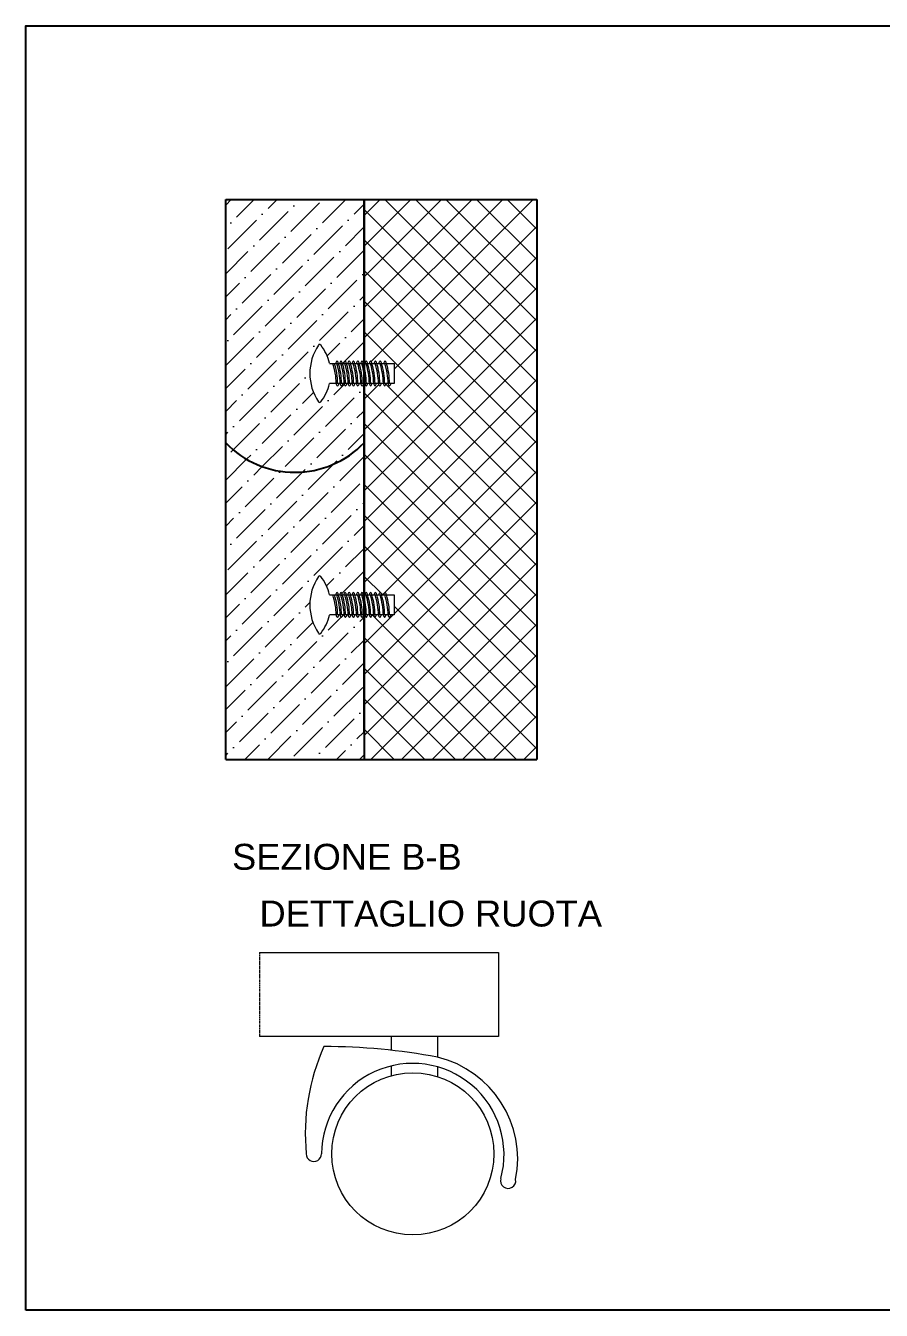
# Model space of a CAD drawing. Header units: centimetres. Extents: x -1388 to 250, y -319 to 590.
# Drawn here: x -1388.2 to -1190.4, y 246 to 543 of the extents above; entities that cross this region are included whole.
import ezdxf

# ---------------------------------------------------------------- set-up
doc = ezdxf.new("R2010")
doc.units = ezdxf.units.CM
doc.header["$MEASUREMENT"] = 0
doc.linetypes.add('HIDDEN', pattern=[0.375, 0.25, -0.125])
for name, color, linetype, lineweight in [('dettagli', 4, 'Continuous', 13), ('linee prospetti', 1, 'Continuous', 18), ('linee sezioni', 3, 'Continuous', 25), ('quote', 7, 'Continuous', 5), ('trame', 6, 'Continuous', 9)]:
    doc.layers.add(name, color=color, linetype=linetype, lineweight=lineweight)
doc.styles.get("Standard").update_dxf_attribs({"font": 'Arial.ttf'})
pattern_1 = [(45, (-2295.3866, -6248.3774), (1.9887378, 7.2920387), [9.375, -1.875, 0, -1.875])]

msp = doc.modelspace()

# ---------------------------------------------------------------- hatches: boundary and pattern name
at = {"layer": 'trame'}
h = msp.add_hatch(dxfattribs=at)
h.set_pattern_fill('ANSI36', color=256, scale=30)
h.set_pattern_definition(pattern_1)
h.paths.add_polyline_path([(-1309.96, 502.85), (-1341.96, 502.85), (-1341.95, 446.57, 0.42586), (-1309.96, 446.58), (-1309.96, 460.32), (-1310.06, 460.32, -0.173128), (-1310.4, 459.74, -0.273281), (-1310.7, 460.32), (-1311.08, 460.32, -0.173128), (-1311.42, 459.74, -0.273281), (-1311.72, 460.32), (-1312.07, 460.32, -0.173128), (-1312.41, 459.74, -0.273281), (-1312.7, 460.32), (-1313, 460.32, -0.173128), (-1313.35, 459.74, -0.273281), (-1313.64, 460.32), (-1313.94, 460.32, -0.173128), (-1314.28, 459.74, -0.273281), (-1314.58, 460.32), (-1314.86, 460.32, -0.173128), (-1315.2, 459.74, -0.273281), (-1315.49, 460.32), (-1315.76, 460.32, -0.173128), (-1316.11, 459.74, -0.273281), (-1316.4, 460.32), (-1317.95, 460.32, -0.112225), (-1319.96, 456.07, -0.541568), (-1320.53, 456.09, -0.304131), (-1320.53, 469.15, -0.541568), (-1319.96, 469.17, -0.112225), (-1317.95, 464.93), (-1316.56, 464.93, -0.173128), (-1316.21, 465.5, -0.273281), (-1315.92, 464.93), (-1315.64, 464.93, -0.173128), (-1315.3, 465.5, -0.273281), (-1315, 464.93), (-1314.7, 464.93, -0.173128), (-1314.36, 465.5, -0.273281), (-1314.07, 464.93), (-1313.76, 464.93, -0.173128), (-1313.42, 465.5, -0.273281), (-1313.13, 464.93), (-1312.78, 464.93, -0.173128), (-1312.44, 465.5, -0.273281), (-1312.14, 464.93), (-1311.76, 464.93, -0.173128), (-1311.42, 465.5, -0.273281), (-1311.12, 464.93), (-1310.8, 464.93, -0.173128), (-1310.46, 465.5, -0.257064), (-1310.16, 464.96)])
h = msp.add_hatch(dxfattribs=at)
h.set_pattern_fill('ANSI37', color=256, scale=40)
h.set_pattern_definition([(45, (2141.442, 733.1677), (-3.535534, 3.535534), []), (135, (2141.442, 733.1677), (-3.535534, -3.535534), [])])
h.paths.add_polyline_path([(-1303.04, 464.93), (-1304.82, 464.93, -0.081064), (-1304.1, 460.32), (-1303.04, 460.32)], flags=16)
h.paths.add_polyline_path([(-1305.16, 464.93), (-1305.93, 464.93, -0.081064), (-1305.21, 460.32), (-1304.4, 460.32, 0.071826)], flags=16)
h.paths.add_polyline_path([(-1306.27, 464.93), (-1307.06, 464.93, -0.081064), (-1306.34, 460.32), (-1305.51, 460.32, 0.071826)], flags=16)
h.paths.add_polyline_path([(-1307.39, 464.93), (-1308.16, 464.93, -0.081064), (-1307.44, 460.32), (-1306.63, 460.32, 0.071826)], flags=16)
h.paths.add_polyline_path([(-1308.5, 464.93), (-1309.16, 464.93, -0.081064), (-1308.44, 460.32), (-1307.74, 460.32, 0.071826)], flags=16)
h.paths.add_polyline_path([(-1309.5, 464.93), (-1309.96, 464.93), (-1309.96, 464.25, -0.068723), (-1309.44, 460.32), (-1308.74, 460.32, 0.071826)], flags=16)
h.paths.add_polyline_path([(-1309.16, 464.93), (-1309.5, 464.93, -0.071826), (-1308.74, 460.32), (-1308.44, 460.32, 0.081064)], flags=16)
h.paths.add_polyline_path([(-1308.16, 464.93), (-1308.5, 464.93, -0.071826), (-1307.74, 460.32), (-1307.44, 460.32, 0.081064)], flags=16)
h.paths.add_polyline_path([(-1307.06, 464.93), (-1307.39, 464.93, -0.071826), (-1306.63, 460.32), (-1306.34, 460.32, 0.081064)], flags=16)
h.paths.add_polyline_path([(-1305.93, 464.93), (-1306.27, 464.93, -0.071826), (-1305.51, 460.32), (-1305.21, 460.32, 0.081064)], flags=16)
h.paths.add_polyline_path([(-1304.82, 464.93), (-1305.16, 464.93, -0.071826), (-1304.4, 460.32), (-1304.1, 460.32, 0.081064)], flags=16)
h.paths.add_polyline_path([(-1305.12, 465.5, 0.173128), (-1305.46, 464.93), (-1304.82, 464.93, 0.273281)], flags=16)
h.paths.add_polyline_path([(-1308.46, 465.5, 0.173128), (-1308.8, 464.93), (-1308.16, 464.93, 0.273281)], flags=16)
h.paths.add_polyline_path([(-1308.1, 460.32), (-1308.74, 460.32, 0.273281), (-1308.44, 459.74, 0.173128)], flags=16)
h.paths.add_polyline_path([(-1306, 460.32), (-1306.63, 460.32, 0.273281), (-1306.34, 459.74, 0.173128)], flags=16)
h.paths.add_polyline_path([(-1309.96, 464.25), (-1309.96, 462.67, -0.03622), (-1309.74, 460.32), (-1309.44, 460.32, 0.068723)], flags=0)
h.paths.add_polyline_path([(-1303.04, 411.4), (-1304.82, 411.4, -0.081064), (-1304.1, 406.79), (-1303.04, 406.79)], flags=16)
h.paths.add_polyline_path([(-1305.16, 411.4), (-1305.93, 411.4, -0.081064), (-1305.21, 406.79), (-1304.4, 406.79, 0.071826)], flags=16)
h.paths.add_polyline_path([(-1304.82, 411.4), (-1305.16, 411.4, -0.071826), (-1304.4, 406.79), (-1304.1, 406.79, 0.081064)], flags=16)
h.paths.add_polyline_path([(-1305.93, 411.4), (-1306.27, 411.4, -0.071826), (-1305.51, 406.79), (-1305.21, 406.79, 0.081064)], flags=16)
h.paths.add_polyline_path([(-1306.27, 411.4), (-1307.06, 411.4, -0.081064), (-1306.34, 406.79), (-1305.51, 406.79, 0.071826)], flags=16)
h.paths.add_polyline_path([(-1307.06, 411.4), (-1307.39, 411.4, -0.071826), (-1306.63, 406.79), (-1306.34, 406.79, 0.081064)], flags=16)
h.paths.add_polyline_path([(-1307.39, 411.4), (-1308.16, 411.4, -0.081064), (-1307.44, 406.79), (-1306.63, 406.79, 0.071826)], flags=16)
h.paths.add_polyline_path([(-1308.16, 411.4), (-1308.5, 411.4, -0.071826), (-1307.74, 406.79), (-1307.44, 406.79, 0.081064)], flags=16)
h.paths.add_polyline_path([(-1308.5, 411.4), (-1309.16, 411.4, -0.081064), (-1308.44, 406.79), (-1307.74, 406.79, 0.071826)], flags=16)
h.paths.add_polyline_path([(-1309.16, 411.4), (-1309.5, 411.4, -0.071826), (-1308.74, 406.79), (-1308.44, 406.79, 0.081064)], flags=16)
h.paths.add_polyline_path([(-1309.5, 411.4), (-1309.96, 411.4), (-1309.96, 410.72, -0.068723), (-1309.44, 406.79), (-1308.74, 406.79, 0.071826)], flags=16)
h.paths.add_polyline_path([(-1309.96, 410.72), (-1309.96, 409.15, -0.03622), (-1309.74, 406.79), (-1309.44, 406.79, 0.068723)], flags=0)
h.paths.add_polyline_path([(-1308.1, 406.79), (-1308.74, 406.79, 0.273281), (-1308.44, 406.21, 0.173128)], flags=16)
h.paths.add_polyline_path([(-1304.87, 406.79), (-1305.51, 406.79, 0.273281), (-1305.21, 406.21, 0.173128)], flags=16)
h.paths.add_polyline_path([(-1307.35, 411.98, 0.173128), (-1307.69, 411.4), (-1307.06, 411.4, 0.273281)], flags=16)
h.paths.add_polyline_path([(-1309.46, 411.98, 0.173128), (-1309.8, 411.4), (-1309.16, 411.4, 0.273281)], flags=16)
h.paths.add_polyline_path([(-1309.96, 373.38), (-1270.06, 373.38), (-1270.06, 502.85), (-1309.96, 502.85)])
h = msp.add_hatch(dxfattribs=at)
h.set_pattern_fill('ANSI36', color=256, scale=30)
h.set_pattern_definition(pattern_1)
h.paths.add_polyline_path([(-1320.53, 415.63, -0.541568), (-1319.96, 415.64, -0.112225), (-1317.95, 411.4), (-1316.56, 411.4, -0.173128), (-1316.21, 411.98, -0.273281), (-1315.92, 411.4), (-1315.64, 411.4, -0.173128), (-1315.3, 411.98, -0.273281), (-1315, 411.4), (-1314.7, 411.4, -0.173128), (-1314.36, 411.98, -0.273281), (-1314.07, 411.4), (-1313.76, 411.4, -0.173128), (-1313.42, 411.98, -0.273281), (-1313.13, 411.4), (-1312.78, 411.4, -0.173128), (-1312.44, 411.98, -0.273281), (-1312.14, 411.4), (-1311.76, 411.4, -0.173128), (-1311.42, 411.98, -0.273281), (-1311.12, 411.4), (-1310.8, 411.4, -0.173128), (-1310.46, 411.98, -0.257064), (-1310.16, 411.44), (-1310.08, 446.45, -0.42346), (-1341.95, 446.57), (-1341.95, 373.38), (-1309.96, 373.38), (-1309.96, 406.79), (-1310.06, 406.79, -0.173128), (-1310.4, 406.21, -0.273281), (-1310.7, 406.79), (-1311.08, 406.79, -0.173128), (-1311.42, 406.21, -0.273281), (-1311.72, 406.79), (-1312.07, 406.79, -0.173128), (-1312.41, 406.21, -0.273281), (-1312.7, 406.79), (-1313, 406.79, -0.173128), (-1313.35, 406.21, -0.273281), (-1313.64, 406.79), (-1313.94, 406.79, -0.173128), (-1314.28, 406.21, -0.273281), (-1314.58, 406.79), (-1314.86, 406.79, -0.173128), (-1315.2, 406.21, -0.273281), (-1315.49, 406.79), (-1315.76, 406.79, -0.173128), (-1316.11, 406.21, -0.273281), (-1316.4, 406.79), (-1317.95, 406.79, -0.112225), (-1319.96, 402.55, -0.541568), (-1320.53, 402.56, -0.304131)])

# ---------------------------------------------------------------- linework, layer by layer
at = {"color": 7}
msp.add_lwpolyline([(-1388.18, 246.02), (-1388.18, 543.02), (-968.18, 543.02), (-968.18, 246.02)], close=True, dxfattribs=at)
at = {"layer": 'dettagli'}
for points in [[(-1317.96, 464.93), (-1303.04, 464.93), (-1303.04, 460.32), (-1317.96, 460.32)], [(-1317.96, 411.4), (-1303.04, 411.4), (-1303.04, 406.79), (-1317.96, 406.79)]]:
    msp.add_lwpolyline(points, dxfattribs=at)
for centre, radius, start, end in [((-1320.24, 468.98), 0.337, 34.733, 148.4871), ((-1310.78, 462.62), 11.73, 146.0304, 213.9696), ((-1328.29, 462.62), 10.59, 12.7488, 38.3992), ((-1332.74, 459.98), 16.34, 1.1868, 17.62), ((-1330.58, 460.42), 14.48, 359.6106, 18.1487), ((-1315.58, 464.74), 0.997, 129.7871, 169.0756), ((-1331.83, 459.98), 16.34, 1.1868, 17.62), ((-1316.56, 464.96), 0.637, 356.5276, 57.6662), ((-1329.68, 460.42), 14.48, 359.6106, 18.1487), ((-1314.66, 464.74), 0.997, 129.7871, 169.0756), ((-1330.92, 459.98), 16.34, 1.1868, 17.62), ((-1315.64, 464.96), 0.637, 356.5276, 57.6662), ((-1328.76, 460.42), 14.48, 359.6106, 18.1487), ((-1313.72, 464.74), 0.997, 129.7871, 169.0756), ((-1329.98, 459.98), 16.34, 1.1868, 17.62), ((-1314.7, 464.96), 0.637, 356.5276, 57.6662), ((-1327.82, 460.42), 14.48, 359.6106, 18.1487), ((-1312.79, 464.74), 0.997, 129.7871, 169.0756), ((-1329.04, 459.98), 16.34, 1.1868, 17.62), ((-1313.76, 464.96), 0.637, 356.5276, 57.6662), ((-1326.89, 460.42), 14.48, 359.6106, 18.1487), ((-1311.8, 464.74), 0.997, 129.7871, 169.0756), ((-1328.06, 459.98), 16.34, 1.1868, 17.62), ((-1312.78, 464.96), 0.637, 356.5276, 57.6662), ((-1325.9, 460.42), 14.48, 359.6106, 18.1487), ((-1310.78, 464.74), 0.997, 129.7871, 169.0756), ((-1327.03, 459.98), 16.34, 1.1868, 17.62), ((-1311.76, 464.96), 0.637, 356.5276, 57.6662), ((-1324.88, 460.42), 14.48, 359.6106, 18.1487), ((-1309.82, 464.74), 0.997, 129.7871, 169.0756), ((-1326.08, 459.98), 16.34, 1.1868, 17.62), ((-1310.8, 464.96), 0.637, 356.5276, 57.6662), ((-1323.92, 460.42), 14.48, 359.6106, 18.1487), ((-1308.82, 464.74), 0.997, 129.7871, 169.0756), ((-1325.08, 459.98), 16.34, 1.1868, 17.62), ((-1309.8, 464.96), 0.637, 356.5276, 57.6662), ((-1322.92, 460.42), 14.48, 359.6106, 18.1487), ((-1307.82, 464.74), 0.997, 129.7871, 169.0756), ((-1324.08, 459.98), 16.34, 1.1868, 17.62), ((-1308.8, 464.96), 0.637, 356.5276, 57.6662), ((-1321.92, 460.42), 14.48, 359.6106, 18.1487), ((-1306.71, 464.74), 0.997, 129.7871, 169.0756), ((-1322.97, 459.98), 16.34, 1.1868, 17.62), ((-1307.69, 464.96), 0.637, 356.5276, 57.6662), ((-1320.81, 460.42), 14.48, 359.6106, 18.1487), ((-1305.59, 464.74), 0.997, 129.7871, 169.0756), ((-1321.85, 459.98), 16.34, 1.1868, 17.62), ((-1306.57, 464.96), 0.637, 356.5276, 57.6662), ((-1319.69, 460.42), 14.48, 359.6106, 18.1487), ((-1304.48, 464.74), 0.997, 129.7871, 169.0756), ((-1320.74, 459.98), 16.34, 1.1868, 17.62), ((-1305.46, 464.96), 0.637, 356.5276, 57.6662), ((-1318.58, 460.42), 14.48, 359.6106, 18.1487), ((-1328.29, 462.62), 10.59, 321.6008, 347.2512), ((-1315.76, 460.28), 0.637, 176.5276, 237.6662), ((-1316.74, 460.51), 0.997, 309.7871, 349.0756), ((-1314.86, 460.28), 0.637, 176.5276, 237.6662), ((-1315.84, 460.51), 0.997, 309.7871, 349.0756), ((-1313.94, 460.28), 0.637, 176.5276, 237.6662), ((-1314.92, 460.51), 0.997, 309.7871, 349.0756), ((-1313, 460.28), 0.637, 176.5276, 237.6662), ((-1313.98, 460.51), 0.997, 309.7871, 349.0756), ((-1312.07, 460.28), 0.637, 176.5276, 237.6662), ((-1313.05, 460.51), 0.997, 309.7871, 349.0756), ((-1311.08, 460.28), 0.637, 176.5276, 237.6662), ((-1312.06, 460.51), 0.997, 309.7871, 349.0756), ((-1310.06, 460.28), 0.637, 176.5276, 237.6662), ((-1311.04, 460.51), 0.997, 309.7871, 349.0756), ((-1309.1, 460.28), 0.637, 176.5276, 237.6662), ((-1310.08, 460.51), 0.997, 309.7871, 349.0756), ((-1308.1, 460.28), 0.637, 176.5276, 237.6662), ((-1309.08, 460.51), 0.997, 309.7871, 349.0756), ((-1307.1, 460.28), 0.637, 176.5276, 237.6662), ((-1308.08, 460.51), 0.997, 309.7871, 349.0756), ((-1306, 460.28), 0.637, 176.5276, 237.6662), ((-1306.97, 460.51), 0.997, 309.7871, 349.0756), ((-1304.87, 460.28), 0.637, 176.5276, 237.6662), ((-1305.85, 460.51), 0.997, 309.7871, 349.0756), ((-1303.76, 460.28), 0.637, 176.5276, 237.6662), ((-1304.74, 460.51), 0.997, 309.7871, 349.0756), ((-1320.24, 456.27), 0.337, 211.5129, 325.267), ((-1310.78, 409.1), 11.73, 146.0304, 213.9696), ((-1320.24, 415.45), 0.337, 34.733, 148.4871), ((-1328.29, 409.1), 10.59, 12.7488, 38.3992), ((-1332.74, 406.45), 16.34, 1.1868, 17.62), ((-1330.58, 406.89), 14.48, 359.6106, 18.1487), ((-1315.58, 411.21), 0.997, 129.7871, 169.0756), ((-1331.83, 406.45), 16.34, 1.1868, 17.62), ((-1316.56, 411.44), 0.637, 356.5276, 57.6662), ((-1329.68, 406.89), 14.48, 359.6106, 18.1487), ((-1314.66, 411.21), 0.997, 129.7871, 169.0756), ((-1330.92, 406.45), 16.34, 1.1868, 17.62), ((-1315.64, 411.44), 0.637, 356.5276, 57.6662), ((-1328.76, 406.89), 14.48, 359.6106, 18.1487), ((-1313.72, 411.21), 0.997, 129.7871, 169.0756), ((-1329.98, 406.45), 16.34, 1.1868, 17.62), ((-1314.7, 411.44), 0.637, 356.5276, 57.6662), ((-1327.82, 406.89), 14.48, 359.6106, 18.1487), ((-1312.79, 411.21), 0.997, 129.7871, 169.0756), ((-1329.04, 406.45), 16.34, 1.1868, 17.62), ((-1313.76, 411.44), 0.637, 356.5276, 57.6662), ((-1326.89, 406.89), 14.48, 359.6106, 18.1487), ((-1311.8, 411.21), 0.997, 129.7871, 169.0756), ((-1328.06, 406.45), 16.34, 1.1868, 17.62), ((-1312.78, 411.44), 0.637, 356.5276, 57.6662), ((-1325.9, 406.89), 14.48, 359.6106, 18.1487), ((-1310.78, 411.21), 0.997, 129.7871, 169.0756), ((-1327.03, 406.45), 16.34, 1.1868, 17.62), ((-1311.76, 411.44), 0.637, 356.5276, 57.6662), ((-1324.88, 406.89), 14.48, 359.6106, 18.1487), ((-1309.82, 411.21), 0.997, 129.7871, 169.0756), ((-1326.08, 406.45), 16.34, 1.1868, 17.62), ((-1310.8, 411.44), 0.637, 356.5276, 57.6662), ((-1323.92, 406.89), 14.48, 359.6106, 18.1487), ((-1308.82, 411.21), 0.997, 129.7871, 169.0756), ((-1325.08, 406.45), 16.34, 1.1868, 17.62), ((-1309.8, 411.44), 0.637, 356.5276, 57.6662), ((-1322.92, 406.89), 14.48, 359.6106, 18.1487), ((-1307.82, 411.21), 0.997, 129.7871, 169.0756), ((-1324.08, 406.45), 16.34, 1.1868, 17.62), ((-1308.8, 411.44), 0.637, 356.5276, 57.6662), ((-1321.92, 406.89), 14.48, 359.6106, 18.1487), ((-1306.71, 411.21), 0.997, 129.7871, 169.0756), ((-1322.97, 406.45), 16.34, 1.1868, 17.62), ((-1307.69, 411.44), 0.637, 356.5276, 57.6662), ((-1320.81, 406.89), 14.48, 359.6106, 18.1487), ((-1305.59, 411.21), 0.997, 129.7871, 169.0756), ((-1321.85, 406.45), 16.34, 1.1868, 17.62), ((-1306.57, 411.44), 0.637, 356.5276, 57.6662), ((-1319.69, 406.89), 14.48, 359.6106, 18.1487), ((-1304.48, 411.21), 0.997, 129.7871, 169.0756), ((-1320.74, 406.45), 16.34, 1.1868, 17.62), ((-1305.46, 411.44), 0.637, 356.5276, 57.6662), ((-1318.58, 406.89), 14.48, 359.6106, 18.1487), ((-1328.29, 409.1), 10.59, 321.6008, 347.2512), ((-1315.76, 406.75), 0.637, 176.5276, 237.6662), ((-1316.74, 406.98), 0.997, 309.7871, 349.0756), ((-1314.86, 406.75), 0.637, 176.5276, 237.6662), ((-1315.84, 406.98), 0.997, 309.7871, 349.0756), ((-1313.94, 406.75), 0.637, 176.5276, 237.6662), ((-1314.92, 406.98), 0.997, 309.7871, 349.0756), ((-1313, 406.75), 0.637, 176.5276, 237.6662), ((-1313.98, 406.98), 0.997, 309.7871, 349.0756), ((-1312.07, 406.75), 0.637, 176.5276, 237.6662), ((-1313.05, 406.98), 0.997, 309.7871, 349.0756), ((-1311.08, 406.75), 0.637, 176.5276, 237.6662), ((-1312.06, 406.98), 0.997, 309.7871, 349.0756), ((-1310.06, 406.75), 0.637, 176.5276, 237.6662), ((-1311.04, 406.98), 0.997, 309.7871, 349.0756), ((-1309.1, 406.75), 0.637, 176.5276, 237.6662), ((-1310.08, 406.98), 0.997, 309.7871, 349.0756), ((-1308.1, 406.75), 0.637, 176.5276, 237.6662), ((-1309.08, 406.98), 0.997, 309.7871, 349.0756), ((-1307.1, 406.75), 0.637, 176.5276, 237.6662), ((-1308.08, 406.98), 0.997, 309.7871, 349.0756), ((-1306, 406.75), 0.637, 176.5276, 237.6662), ((-1306.97, 406.98), 0.997, 309.7871, 349.0756), ((-1304.87, 406.75), 0.637, 176.5276, 237.6662), ((-1305.85, 406.98), 0.997, 309.7871, 349.0756), ((-1303.76, 406.75), 0.637, 176.5276, 237.6662), ((-1304.74, 406.98), 0.997, 309.7871, 349.0756), ((-1320.24, 402.74), 0.337, 211.5129, 325.267)]:
    msp.add_arc(centre, radius, start, end, dxfattribs=at)
at = {"layer": 'linee prospetti'}
for p, q in [((-1334.14, 328.76), (-1278.89, 328.76)), ((-1278.89, 328.76), (-1278.89, 309.31)), ((-1278.89, 309.31), (-1334.14, 309.31)), ((-1303.74, 309.31), (-1303.74, 306.13)), ((-1292.99, 309.31), (-1292.99, 304.53)), ((-1303.74, 302.49), (-1303.74, 300.26)), ((-1292.99, 302.3), (-1292.99, 300.06))]:
    msp.add_line(p, q, dxfattribs=at)
at = {"layer": 'linee prospetti', "linetype": 'HIDDEN', "ltscale": 0.05}
msp.add_line((-1334.14, 328.76), (-1334.14, 309.31), dxfattribs=at)
at = {"layer": 'linee prospetti'}
msp.add_circle((-1298.7, 282.2), 18.75, dxfattribs=at)
for centre, radius, start, end in [((-1274.16, 286.82), 49.4, 155.8953, 185.3823), ((-1319.52, 162.65), 144.35, 79.3999, 89.8923), ((-1298.72, 282), 21.1, 344.7676, 179.451), ((-1298.73, 280.97), 24.26, 348.7983, 76.2923), ((-1321.58, 282.18), 1.76, 180, 0.5058), ((-1276.67, 275.96), 1.76, 163.8588, 9.5951)]:
    msp.add_arc(centre, radius, start, end, dxfattribs=at)
at = {"layer": 'linee sezioni'}
for p, q in [((-1341.96, 502.85), (-1270.06, 502.85)), ((-1341.95, 373.38), (-1270.06, 373.38))]:
    msp.add_line(p, q, dxfattribs=at)
for points in [[(-1341.95, 373.38), (-1341.96, 502.85)], [(-1309.96, 502.85), (-1309.96, 373.38)], [(-1309.96, 379.45), (-1309.96, 502.85)], [(-1309.96, 502.85), (-1309.96, 373.38)], [(-1270.06, 502.85), (-1270.06, 373.38)]]:
    msp.add_lwpolyline(points, dxfattribs=at)
msp.add_arc((-1325.96, 461.95), 22.19, 223.8562, 316.1438, dxfattribs=at)

# ---------------------------------------------------------------- texts
at = {"layer": 'quote', "char_height": 6, "attachment_point": 1}
for s, width, insert in [('SEZIONE B-B', 84.0633, (-1340.49, 353.86)), ('DETTAGLIO RUOTA', 92.7082, (-1334.14, 340.75))]:
    msp.add_mtext_dynamic_manual_height_columns(s, width=width, gutter_width=1, heights=[0], dxfattribs=dict(at, insert=insert))

doc.saveas('drawing.dxf')
